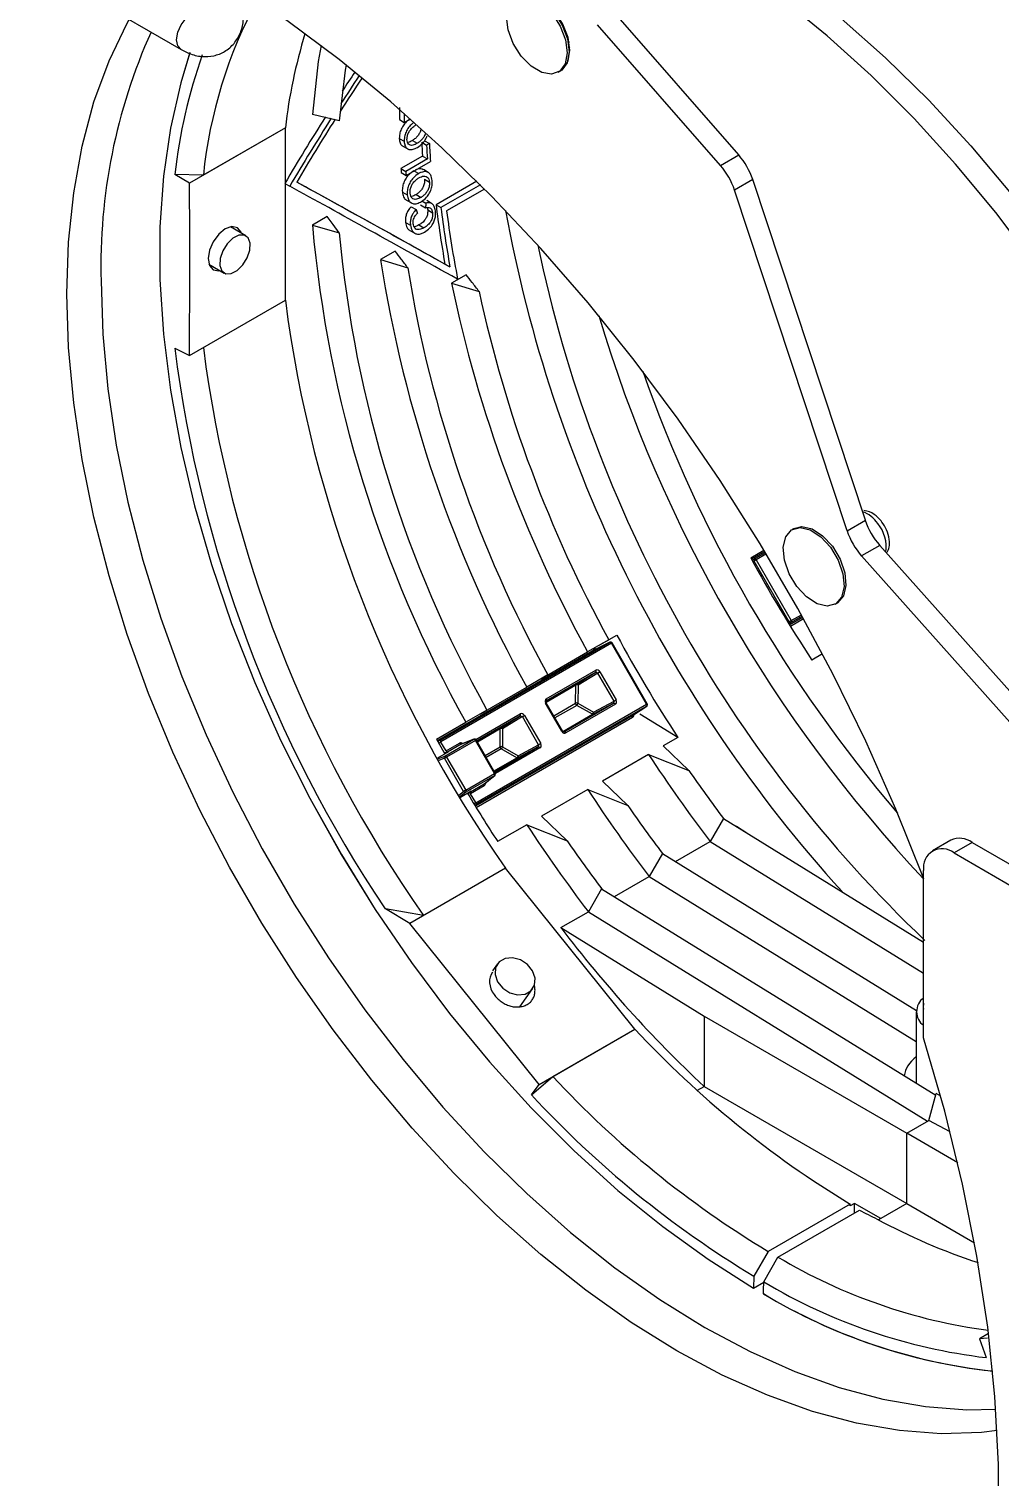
# Model space of a CAD drawing. Extents: x 16.5 to 113.1, y 4.4 to 84.5.
# Drawn here: x 74.306 to 77.126, y 61.073 to 65.276 of the extents above; entities that cross this region are included whole.
import ezdxf

# ---------------------------------------------------------------- set-up
doc = ezdxf.new("R2010")
doc.units = 0
doc.header["$MEASUREMENT"] = 0
doc.layers.add('OBJECT', color=7, linetype='CONTINUOUS')

msp = doc.modelspace()

# ---------------------------------------------------------------- linework, layer by layer
at = {"layer": 'OBJECT'}
for p, q in [((74.3058, 65.4718), (74.7478, 65.2167)), ((76.314, 64.8802), (75.9572, 65.2886)), ((76.367, 64.9108), (76.0101, 65.3192)), ((75.8713, 65.2394), (75.8742, 65.2411)), ((75.8749, 65.237), (75.872, 65.2358)), ((75.8431, 65.151), (75.8484, 65.154)), ((75.0504, 64.9895), (74.7723, 64.8289)), ((75.0504, 64.9895), (74.8122, 64.852)), ((75.0504, 64.9895), (75.0504, 64.9895)), ((75.0504, 64.489), (75.0504, 64.9895)), ((75.2071, 65.0101), (75.129, 65.0284)), ((75.3815, 65.0133), (75.3956, 65.0052)), ((75.3956, 65.0052), (75.4134, 65.0154)), ((75.4055, 65.0224), (75.4038, 65.0214)), ((75.3813, 64.959), (75.3955, 64.9508)), ((75.4195, 64.9528), (75.4337, 64.9446)), ((75.4465, 64.9475), (75.4607, 64.9393)), ((75.4547, 64.9522), (75.4688, 64.944)), ((75.4486, 64.9075), (75.3861, 64.8714)), ((75.3915, 64.9366), (75.4057, 64.9284)), ((75.4486, 64.9075), (75.4628, 64.8994)), ((75.4688, 64.944), (75.4607, 64.9393)), ((76.314, 64.8802), (76.367, 64.9108)), ((75.3861, 64.8714), (75.4003, 64.8632)), ((75.4628, 64.8994), (75.4003, 64.8632)), ((75.401, 64.8513), (75.4717, 64.8921)), ((75.4238, 64.8644), (75.4376, 64.8565)), ((75.4654, 64.8601), (75.4512, 64.8683)), ((74.7723, 64.8289), (74.7293, 64.8538)), ((74.8122, 64.852), (74.7293, 64.8538)), ((75.0491, 64.8283), (75.0633, 64.8201)), ((75.3868, 64.8595), (75.401, 64.8513)), ((75.4546, 64.8402), (75.4688, 64.832)), ((75.6063, 64.8342), (75.4881, 64.7661)), ((75.6168, 64.8238), (75.5024, 64.7578)), ((76.408, 64.8391), (76.355, 64.8085)), ((76.7348, 63.8503), (76.408, 64.8391)), ((75.3902, 64.8031), (75.4044, 64.7949)), ((75.4022, 64.7797), (75.4164, 64.7715)), ((75.4302, 64.7959), (75.4444, 64.7877)), ((75.4469, 64.7777), (75.4585, 64.771)), ((75.4752, 64.7698), (75.4609, 64.7781)), ((75.6287, 64.8118), (75.5188, 64.7484)), ((76.6818, 63.8197), (76.355, 64.8085)), ((75.4161, 64.7606), (75.4303, 64.7524)), ((75.4433, 64.7656), (75.4575, 64.7574)), ((75.4621, 64.7578), (75.4638, 64.7513)), ((75.4638, 64.7513), (75.4781, 64.7431)), ((75.4881, 64.7661), (75.5024, 64.7578)), ((74.9355, 64.6762), (74.8908, 64.702)), ((75.1714, 64.7319), (75.129, 64.7074)), ((75.129, 64.7074), (75.2071, 64.6845)), ((75.3993, 64.7151), (75.4136, 64.7068)), ((75.4385, 64.7075), (75.4529, 64.6993)), ((75.4118, 64.6916), (75.4262, 64.6834)), ((75.3694, 64.6313), (75.327, 64.6068)), ((74.8283, 64.5938), (74.873, 64.568)), ((75.327, 64.6068), (75.4061, 64.5833)), ((75.514, 64.594), (75.5285, 64.5856)), ((75.5753, 64.5631), (75.5329, 64.5386)), ((75.5329, 64.5386), (75.6132, 64.5144)), ((74.7723, 64.3284), (75.0504, 64.489)), ((74.7293, 64.3499), (74.7723, 64.3284)), ((76.5277, 63.8263), (76.5223, 63.8232)), ((76.6818, 63.8197), (76.7348, 63.8503)), ((76.777, 63.7772), (76.724, 63.7466)), ((77.4978, 62.9684), (76.777, 63.7772)), ((76.4019, 63.7416), (76.4404, 63.7638)), ((76.4431, 63.7594), (76.4044, 63.737)), ((76.4057, 63.7348), (76.4126, 63.7382)), ((76.4115, 63.7318), (76.4082, 63.7302)), ((76.5133, 63.5556), (76.4115, 63.7318)), ((76.4126, 63.7382), (76.4447, 63.7568)), ((76.4473, 63.7525), (76.4175, 63.7353)), ((76.4175, 63.7353), (76.5193, 63.559)), ((77.4449, 62.9378), (76.724, 63.7466)), ((76.6473, 63.6067), (76.6526, 63.6098)), ((76.5142, 63.5468), (76.5529, 63.5692)), ((76.5554, 63.5646), (76.517, 63.5424)), ((76.5193, 63.559), (76.549, 63.5762)), ((76.5514, 63.5718), (76.5194, 63.5533)), ((75.964, 63.4888), (76.013, 63.5171)), ((75.9706, 63.4926), (76.013, 63.5171)), ((76.5102, 63.5535), (76.5133, 63.5556)), ((76.5194, 63.5533), (76.5129, 63.5491)), ((75.9487, 63.474), (75.4923, 63.2105)), ((75.5004, 63.2117), (75.9931, 63.496)), ((75.998, 63.4931), (75.5019, 63.2067)), ((75.9894, 63.5035), (75.9282, 63.4681)), ((75.9931, 63.496), (75.9487, 63.474)), ((75.9706, 63.4926), (75.9894, 63.5035)), ((75.9932, 63.4961), (75.9931, 63.496)), ((76.0997, 63.3168), (75.998, 63.4931)), ((76.1016, 63.3179), (75.9998, 63.4942)), ((75.7938, 63.3905), (75.9282, 63.4681)), ((76.6106, 63.4623), (76.5792, 63.4442)), ((75.8127, 63.4014), (75.7514, 63.3661)), ((75.7938, 63.3905), (75.8127, 63.4014)), ((75.8082, 63.3319), (75.952, 63.4149)), ((75.952, 63.4091), (75.8082, 63.3262)), ((75.8946, 63.3737), (75.952, 63.4091)), ((75.9581, 63.4069), (75.9006, 63.3714)), ((75.9581, 63.4069), (75.952, 63.4091)), ((76.0051, 63.3254), (75.9581, 63.4069)), ((75.964, 63.4103), (76.0111, 63.3289)), ((75.6171, 63.2885), (75.7514, 63.3661)), ((75.8071, 63.3232), (75.8946, 63.3737)), ((75.8936, 63.3714), (75.8074, 63.3216)), ((75.893, 63.3191), (75.8936, 63.3714)), ((75.9006, 63.3714), (75.9, 63.3191)), ((75.6036, 63.0305), (76.0997, 63.3168)), ((76.0998, 63.3111), (75.6072, 63.0267)), ((75.8532, 63.2377), (75.8061, 63.3192)), ((75.855, 63.2388), (75.808, 63.3202)), ((75.8297, 63.2825), (75.893, 63.3191)), ((75.8966, 63.313), (75.8333, 63.2764)), ((75.8603, 63.236), (76.004, 63.319)), ((76.009, 63.3161), (75.8652, 63.2331)), ((75.9421, 63.2873), (75.8966, 63.313)), ((75.9, 63.3191), (75.9456, 63.2934)), ((76.004, 63.319), (75.9446, 63.287)), ((75.9456, 63.2934), (76.0051, 63.3254)), ((76.004, 63.319), (76.0051, 63.3254)), ((76.0586, 63.2838), (76.0998, 63.3111)), ((76.0587, 63.2839), (76.1, 63.3112)), ((76.1, 63.3112), (76.0998, 63.3111)), ((75.4898, 63.215), (75.5746, 63.264)), ((75.6359, 63.2994), (75.5746, 63.264)), ((75.6021, 63.0202), (76.0586, 63.2838)), ((75.6036, 63.2138), (75.7328, 63.2884)), ((76.0588, 63.2778), (75.6048, 63.0158)), ((75.7328, 63.2826), (75.6063, 63.2096)), ((75.6171, 63.2885), (75.6359, 63.2994)), ((75.6754, 63.2471), (75.7328, 63.2826)), ((75.7388, 63.2803), (75.6814, 63.2448)), ((75.7328, 63.2826), (75.7388, 63.2803)), ((75.7859, 63.1989), (75.7388, 63.2803)), ((75.7448, 63.2838), (75.7919, 63.2023)), ((75.8559, 63.2375), (75.9421, 63.2873)), ((75.9446, 63.287), (75.8571, 63.2365)), ((76.1902, 63.2197), (76.0801, 63.2877)), ((75.6073, 63.2079), (75.6754, 63.2471)), ((75.6744, 63.2449), (75.6081, 63.2066)), ((75.6738, 63.1925), (75.6744, 63.2449)), ((75.6814, 63.2448), (75.6808, 63.1925)), ((75.4935, 63.2082), (75.5004, 63.2117)), ((75.502, 63.2066), (75.496, 63.2036)), ((75.5004, 63.2117), (75.5019, 63.2067)), ((75.5019, 63.2067), (75.502, 63.2066)), ((75.517, 63.1806), (75.502, 63.2066)), ((75.5139, 63.1659), (75.598, 63.2145)), ((75.517, 63.1806), (75.5565, 63.2034)), ((75.5218, 63.1776), (75.517, 63.1806)), ((75.6028, 63.2115), (75.5186, 63.1629)), ((75.5613, 63.2004), (75.5218, 63.1776)), ((75.598, 63.2145), (75.5613, 63.2004)), ((75.5985, 63.2147), (75.5617, 63.2006)), ((75.598, 63.2145), (75.5985, 63.2147)), ((75.6582, 63.1155), (75.6028, 63.2115)), ((75.6601, 63.1166), (75.6046, 63.2125)), ((75.6306, 63.1676), (75.6738, 63.1925)), ((75.6774, 63.1864), (75.6341, 63.1615)), ((75.6584, 63.1195), (75.7848, 63.1925)), ((75.7898, 63.1896), (75.6606, 63.115)), ((75.7229, 63.1607), (75.6774, 63.1864)), ((75.6808, 63.1925), (75.7264, 63.1668)), ((75.7848, 63.1925), (75.7254, 63.1605)), ((75.7264, 63.1668), (75.7859, 63.1989)), ((75.7859, 63.1989), (75.7848, 63.1925)), ((76.1902, 63.2197), (76.1478, 63.1952)), ((76.2221, 63.124), (76.1478, 63.1952)), ((75.5242, 63.1784), (75.4925, 63.1601)), ((75.4937, 63.1579), (75.5139, 63.1659)), ((75.5127, 63.1594), (75.4964, 63.153)), ((75.515, 63.1749), (75.5124, 63.1739)), ((75.5681, 63.0634), (75.5127, 63.1594)), ((75.5242, 63.1784), (75.515, 63.1749)), ((75.5218, 63.1776), (75.515, 63.1749)), ((75.5186, 63.1629), (75.5741, 63.0669)), ((75.6566, 63.1225), (75.7229, 63.1607)), ((75.7254, 63.1605), (75.6574, 63.1212)), ((76.1054, 63.1707), (75.971, 63.0931)), ((76.1054, 63.1707), (76.2221, 63.124)), ((75.5741, 63.0669), (75.6582, 63.1155)), ((75.6584, 63.1099), (75.5743, 63.0613)), ((75.6279, 63.085), (75.6584, 63.1099)), ((75.6283, 63.0853), (75.6589, 63.1102)), ((75.6589, 63.1102), (75.6584, 63.1099)), ((75.5544, 63.0526), (75.5681, 63.0634)), ((75.5743, 63.0613), (75.5573, 63.0478)), ((75.5903, 63.0639), (75.5586, 63.0456)), ((75.5804, 63.056), (75.5827, 63.0577)), ((75.5903, 63.0639), (75.5827, 63.0577)), ((75.5827, 63.0577), (75.5884, 63.0623)), ((75.5884, 63.0623), (75.6279, 63.085)), ((75.5885, 63.0566), (75.5884, 63.0623)), ((75.6281, 63.0794), (75.5885, 63.0566)), ((75.6035, 63.0306), (75.5885, 63.0566)), ((75.9286, 63.0686), (75.7943, 62.9911)), ((75.9286, 63.0686), (76.0453, 63.0219)), ((76.0453, 63.0219), (75.971, 63.0931)), ((75.598, 63.0269), (75.6035, 63.0306)), ((75.6072, 63.0267), (75.6007, 63.0225)), ((75.6035, 63.0306), (75.6036, 63.0305)), ((75.6072, 63.0267), (75.6036, 63.0305)), ((75.8685, 62.9199), (75.7943, 62.9911)), ((76.3226, 62.985), (76.2839, 62.9182)), ((76.3226, 62.985), (76.9039, 62.6259)), ((75.7518, 62.9666), (75.667, 62.9176)), ((75.7518, 62.9666), (75.8685, 62.9199)), ((76.3598, 62.962), (76.3609, 62.9626)), ((76.3609, 62.9626), (76.3908, 62.9428)), ((76.183, 62.8599), (76.2839, 62.9182)), ((76.2839, 62.9182), (76.9039, 62.5353)), ((76.9828, 62.9215), (76.9298, 62.8909)), ((77.0453, 62.9153), (76.9923, 62.8847)), ((76.9923, 62.8847), (77.1726, 62.7807)), ((77.0453, 62.9153), (77.2256, 62.8112)), ((76.1458, 62.8829), (76.1071, 62.8161)), ((76.1458, 62.8829), (76.883, 62.4276)), ((75.6901, 62.8404), (75.4119, 62.6798)), ((75.69, 62.8404), (75.4519, 62.7029)), ((76.0654, 62.3734), (75.6901, 62.8404)), ((76.0062, 62.7579), (76.1071, 62.8161)), ((76.1071, 62.8161), (76.8828, 62.3371)), ((76.9039, 62.3482), (76.9039, 62.8337)), ((75.969, 62.7809), (75.9304, 62.7141)), ((75.969, 62.7809), (76.9394, 62.1815)), ((75.4119, 62.6798), (75.3408, 62.722)), ((75.4519, 62.7029), (75.3408, 62.722)), ((75.7873, 62.2129), (75.4119, 62.6798)), ((75.8502, 62.6678), (75.9304, 62.7141)), ((75.9304, 62.7141), (76.9151, 62.1059)), ((75.8502, 62.6678), (76.2663, 62.4109)), ((75.6663, 62.5624), (75.6521, 62.5421)), ((75.7318, 62.4382), (75.7686, 62.4905)), ((76.8828, 62.4237), (76.8828, 62.2165)), ((76.2663, 62.4109), (76.8549, 62.0711)), ((76.2663, 62.4109), (76.2663, 62.2068)), ((75.7873, 62.2129), (76.0654, 62.3734)), ((75.8272, 62.2359), (76.0654, 62.3734)), ((76.0654, 62.3734), (76.0654, 62.3734)), ((75.765, 62.1823), (75.8272, 62.2359)), ((75.765, 62.1823), (75.7873, 62.2129)), ((76.2469, 62.1956), (76.2663, 62.2068)), ((76.2663, 62.2068), (76.8549, 61.867)), ((76.9194, 62.1084), (76.9406, 62.1859)), ((76.9536, 62.179), (76.9406, 62.1859)), ((76.8549, 62.0711), (76.9194, 62.1084)), ((76.9811, 62.0752), (76.9194, 62.1084)), ((77.0031, 61.9855), (76.8549, 62.0711)), ((76.8549, 61.867), (76.8549, 62.0711)), ((76.6909, 61.8652), (76.4527, 61.7277)), ((76.481, 61.7114), (76.7175, 61.8479)), ((76.6911, 61.8602), (76.6909, 61.8652)), ((76.7036, 61.8674), (76.6911, 61.8602)), ((76.7036, 61.8399), (76.7036, 61.8674)), ((76.7796, 61.8235), (76.7036, 61.8674)), ((76.8549, 61.867), (76.7727, 61.8195)), ((76.8549, 61.867), (77.0519, 61.7532)), ((76.4527, 61.7277), (76.4113, 61.656)), ((76.4396, 61.6397), (76.481, 61.7114)), ((76.4113, 61.656), (76.4103, 61.6216)), ((76.4103, 61.6216), (76.4396, 61.6385)), ((76.4103, 61.6216), (76.4103, 61.6216)), ((76.4386, 61.6052), (76.4386, 61.6053)), ((77.0927, 61.4895), (77.0665, 61.4744)), ((77.0898, 61.4764), (77.0665, 61.4744)), ((77.0665, 61.4744), (77.086, 61.4197))]:
    msp.add_line(p, q, dxfattribs=at)
at = {"layer": 'OBJECT', "flags": 128}
for points in [[(77.9915, 62.4551), (77.9866, 62.6109), (77.9719, 62.7716), (77.9476, 62.9361), (77.9136, 63.1038), (77.8703, 63.2735), (77.8179, 63.4444), (77.7566, 63.6156), (77.6868, 63.786), (77.6089, 63.9549), (77.5232, 64.1213), (77.4303, 64.2842), (77.3307, 64.4427), (77.2249, 64.5961), (77.1134, 64.7434), (76.997, 64.8839), (76.8762, 65.0168), (76.7517, 65.1413), (76.6242, 65.2569), (76.4943, 65.3627), (76.3628, 65.4584), (76.2304, 65.5433), (76.0978, 65.617), (75.9733, 65.6759)], [(76.9045, 62.8089), (76.9025, 62.8143), (76.8235, 63.0121), (76.7364, 63.2086), (76.6414, 63.4029), (76.5389, 63.5943), (76.4294, 63.782), (76.3133, 63.9653), (76.191, 64.1434), (76.063, 64.3155), (75.9299, 64.4811), (75.7922, 64.6394), (75.6505, 64.7898), (75.5052, 64.9317), (75.3571, 65.0645), (75.2067, 65.1877), (75.0546, 65.3007), (74.9252, 65.3881)], [(75.6922, 65.3115), (75.6979, 65.3431), (75.7136, 65.3645), (75.7374, 65.3732), (75.7663, 65.3682), (75.797, 65.35), (75.8257, 65.3209), (75.849, 65.2844), (75.864, 65.2448), (75.869, 65.2069), (75.8633, 65.1754), (75.8476, 65.154), (75.8238, 65.1452), (75.7949, 65.1503), (75.7642, 65.1684), (75.7355, 65.1975), (75.7122, 65.2341), (75.6972, 65.2737), (75.6922, 65.3115)], [(75.7234, 65.3706), (75.7427, 65.3763), (75.7717, 65.3713), (75.8024, 65.3531), (75.8311, 65.324), (75.8543, 65.2874), (75.8694, 65.2479), (75.8743, 65.21), (75.8686, 65.1785), (75.8529, 65.1571), (75.8484, 65.154)], [(75.8769, 65.2148), (75.8716, 65.252), (75.8566, 65.2908), (75.8336, 65.3264), (75.8053, 65.3546), (75.7752, 65.372), (75.7469, 65.3764), (75.7468, 65.3764)], [(74.7348, 65.2453), (74.7382, 65.2668), (74.7478, 65.2889), (74.7621, 65.3082), (74.779, 65.3219), (74.7959, 65.3277), (74.8049, 65.3271)], [(74.4159, 64.5073), (74.4209, 64.6573), (74.4357, 64.8007), (74.4603, 64.9367), (74.4946, 65.0647), (74.5383, 65.1838), (74.5913, 65.2934), (74.5971, 65.3037)], [(76.6648, 65.3066), (76.7933, 65.1927), (76.9189, 65.0694), (77.0408, 64.9376), (77.1584, 64.7979), (77.2711, 64.6511), (77.3781, 64.4981), (77.479, 64.3397), (77.5731, 64.1767), (77.6598, 64.0102), (77.7389, 63.841), (77.8096, 63.67), (77.8718, 63.4983), (77.925, 63.3268), (77.9689, 63.1564), (78.0034, 62.9881), (78.0281, 62.8229), (78.043, 62.6616), (78.048, 62.5052)], [(74.7478, 65.2167), (74.7382, 65.2277), (74.7348, 65.2453)], [(74.7735, 65.2077), (74.7465, 65.1203), (74.7165, 64.9885), (74.6963, 64.8488), (74.6862, 64.702), (74.6862, 64.5489), (74.6963, 64.3905), (74.7165, 64.2276), (74.7465, 64.0611), (74.7863, 63.8921), (74.8356, 63.7216), (74.8942, 63.5504), (74.9616, 63.3797), (75.0375, 63.2104), (75.1215, 63.0434), (75.213, 62.8799), (75.3116, 62.7206), (75.4167, 62.5666), (75.5275, 62.4187), (75.6437, 62.2778), (75.7643, 62.1447), (75.8888, 62.0202), (76.0164, 61.905), (76.1463, 61.7998), (76.2779, 61.7051), (76.4103, 61.6216)], [(74.7735, 65.2076), (74.7466, 65.1202), (74.7165, 64.9885), (74.6964, 64.8488), (74.6863, 64.702), (74.6863, 64.5489), (74.6964, 64.3905), (74.7165, 64.2275), (74.7466, 64.0611), (74.7864, 63.8921), (74.8357, 63.7216), (74.8942, 63.5504), (74.9616, 63.3797), (75.0375, 63.2104), (75.1215, 63.0435), (75.2131, 62.8799), (75.3116, 62.7207), (75.4167, 62.5666), (75.5276, 62.4188), (75.6437, 62.2779), (75.7643, 62.1448), (75.8888, 62.0203), (76.0164, 61.9051), (76.1463, 61.7998), (76.2779, 61.7052), (76.4103, 61.6216)], [(75.154, 65.2281), (75.1462, 65.1818), (75.129, 65.0284)], [(75.8652, 65.1714), (75.8716, 65.1836), (75.8769, 65.2148)], [(75.8742, 65.2175), (75.8759, 65.2209), (75.8766, 65.2226)], [(75.2266, 65.172), (75.2241, 65.1568), (75.2071, 65.0101)], [(74.9234, 64.6832), (74.9219, 64.6871), (74.9111, 64.6995), (74.895, 64.7027), (74.8759, 64.696), (74.8568, 64.6806), (74.8406, 64.6588), (74.8298, 64.6339), (74.826, 64.6097)], [(75.2071, 64.6845), (75.189, 64.7085), (75.1714, 64.7319)], [(74.8687, 64.632), (74.8613, 64.6098), (74.8605, 64.5894), (74.8663, 64.574), (74.8779, 64.5659), (74.8935, 64.5664), (74.9107, 64.5754), (74.9269, 64.5915), (74.9397, 64.6122), (74.9471, 64.6345), (74.9479, 64.6548), (74.9421, 64.6702), (74.9305, 64.6783), (74.9149, 64.6778), (74.8977, 64.6688), (74.8815, 64.6528), (74.8687, 64.632)], [(74.826, 64.6097), (74.8298, 64.5898), (74.8406, 64.5774), (74.8568, 64.5743), (74.8609, 64.5749)], [(74.5153, 64.5446), (74.5202, 64.3904), (74.5349, 64.2315), (74.5592, 64.0686), (74.5932, 63.9027), (74.6365, 63.7348), (74.6889, 63.5657), (74.7502, 63.3964), (74.82, 63.2279), (74.8979, 63.0611), (74.9834, 62.897), (75.0761, 62.7364), (75.1755, 62.5802), (75.2811, 62.4294), (75.3921, 62.2847), (75.508, 62.147), (75.6282, 62.0171), (75.752, 61.8956), (75.8787, 61.7833), (76.0075, 61.6807), (76.1379, 61.5885), (76.2689, 61.5072), (76.4, 61.4372), (76.5303, 61.379), (76.6591, 61.3327), (76.7858, 61.2988), (76.9096, 61.2774), (77.0298, 61.2685), (77.114, 61.27)], [(77.1178, 61.2077), (77.0724, 61.2026), (76.9553, 61.1988), (76.8339, 61.2077), (76.7089, 61.2293), (76.581, 61.2636), (76.4509, 61.3103), (76.3193, 61.3691), (76.1869, 61.4398), (76.0546, 61.5219), (75.923, 61.615), (75.7928, 61.7186), (75.6649, 61.832), (75.5399, 61.9547), (75.4185, 62.0859), (75.3014, 62.225), (75.1893, 62.3711), (75.0827, 62.5234), (74.9823, 62.6811), (74.8887, 62.8434), (74.8023, 63.0091), (74.7236, 63.1776), (74.6532, 63.3478), (74.5913, 63.5187), (74.5383, 63.6895), (74.4946, 63.8591), (74.4603, 64.0266), (74.4357, 64.1911), (74.4209, 64.3516), (74.4159, 64.5073)], [(76.6336, 63.7719), (76.6559, 63.7346), (76.6696, 63.695), (76.673, 63.6578), (76.6659, 63.6274), (76.6489, 63.6077), (76.6242, 63.6008), (76.5948, 63.6078), (76.5642, 63.6276), (76.536, 63.658), (76.5137, 63.6953), (76.5001, 63.7349), (76.4966, 63.7722), (76.5038, 63.8025), (76.5207, 63.8222), (76.5454, 63.8291), (76.5749, 63.8221), (76.6055, 63.8023), (76.6336, 63.7719)], [(76.5277, 63.8263), (76.5507, 63.8321), (76.5802, 63.8252), (76.6108, 63.8053), (76.639, 63.7749)], [(76.639, 63.7749), (76.6612, 63.7377), (76.6749, 63.6981), (76.6784, 63.6608), (76.6712, 63.6305), (76.6542, 63.6107), (76.6526, 63.6098)], [(76.4175, 63.7353), (76.4168, 63.7349), (76.416, 63.7344), (76.4152, 63.7339), (76.4143, 63.7335), (76.4135, 63.733), (76.4127, 63.7326), (76.4121, 63.7322), (76.4115, 63.7318)], [(76.4175, 63.7353), (76.417, 63.7361), (76.4164, 63.7368), (76.4157, 63.7374), (76.4151, 63.7379), (76.4144, 63.7382), (76.4137, 63.7384), (76.4131, 63.7384), (76.4126, 63.7382)], [(76.5193, 63.559), (76.5185, 63.5586), (76.5177, 63.5582), (76.5169, 63.5577), (76.5161, 63.5572), (76.5153, 63.5567), (76.5145, 63.5563), (76.5138, 63.5559), (76.5133, 63.5556)], [(76.5194, 63.5533), (76.5198, 63.5537), (76.5201, 63.5542), (76.5203, 63.5549), (76.5203, 63.5556), (76.5202, 63.5565), (76.52, 63.5573), (76.5197, 63.5582), (76.5193, 63.559)], [(75.9437, 63.4771), (75.9442, 63.4763), (75.9448, 63.4755), (75.9455, 63.4749), (75.9462, 63.4744), (75.9469, 63.474), (75.9475, 63.4738), (75.9482, 63.4738), (75.9487, 63.474)], [(75.9931, 63.496), (75.9936, 63.4962), (75.9942, 63.4962), (75.9949, 63.496), (75.9955, 63.4957), (75.9962, 63.4952), (75.9968, 63.4946), (75.9974, 63.4939), (75.998, 63.4931)], [(75.9998, 63.4942), (75.9997, 63.4941), (75.9995, 63.494), (75.9991, 63.4938), (75.9986, 63.4935), (75.998, 63.4931)], [(75.952, 63.4091), (75.9524, 63.4095), (75.9528, 63.41), (75.9529, 63.4107), (75.953, 63.4114), (75.9529, 63.4123), (75.9527, 63.4131), (75.9524, 63.414), (75.952, 63.4149)], [(75.9581, 63.4069), (75.9586, 63.4072), (75.9593, 63.4076), (75.96, 63.408), (75.9608, 63.4085), (75.9617, 63.409), (75.9625, 63.4094), (75.9633, 63.4099), (75.964, 63.4103)], [(75.8061, 63.3192), (75.8068, 63.3195), (75.8073, 63.3198), (75.8077, 63.32), (75.8079, 63.3202), (75.808, 63.3202)], [(75.8082, 63.3262), (75.8087, 63.3265), (75.809, 63.327), (75.8092, 63.3277), (75.8092, 63.3285), (75.8092, 63.3293), (75.809, 63.3302), (75.8086, 63.331), (75.8082, 63.3319)], [(76.009, 63.3161), (76.0085, 63.3169), (76.0079, 63.3177), (76.0072, 63.3183), (76.0065, 63.3187), (76.0058, 63.3191), (76.0052, 63.3192), (76.0046, 63.3192), (76.004, 63.319)], [(76.0051, 63.3254), (76.0056, 63.3257), (76.0063, 63.3261), (76.0071, 63.3266), (76.0079, 63.327), (76.0087, 63.3275), (76.0095, 63.328), (76.0103, 63.3284), (76.0111, 63.3289)], [(76.0998, 63.3111), (76.1002, 63.3115), (76.1005, 63.312), (76.1007, 63.3127), (76.1008, 63.3134), (76.1007, 63.3143), (76.1005, 63.3151), (76.1002, 63.316), (76.0997, 63.3168)], [(75.7328, 63.2826), (75.7332, 63.283), (75.7336, 63.2835), (75.7337, 63.2842), (75.7338, 63.2849), (75.7337, 63.2857), (75.7335, 63.2866), (75.7332, 63.2875), (75.7328, 63.2884)], [(75.7388, 63.2803), (75.7394, 63.2806), (75.7401, 63.281), (75.7408, 63.2815), (75.7416, 63.2819), (75.7425, 63.2824), (75.7433, 63.2829), (75.7441, 63.2834), (75.7448, 63.2838)], [(76.0588, 63.2778), (76.0583, 63.2787), (76.0579, 63.2796), (76.0577, 63.2805), (76.0576, 63.2814), (76.0576, 63.2821), (76.0578, 63.2828), (76.0581, 63.2834), (76.0586, 63.2838)], [(75.8532, 63.2377), (75.8538, 63.2381), (75.8543, 63.2384), (75.8547, 63.2386), (75.8549, 63.2387), (75.855, 63.2388)], [(75.8652, 63.2331), (75.8647, 63.2339), (75.8641, 63.2347), (75.8634, 63.2353), (75.8628, 63.2357), (75.8621, 63.2361), (75.8614, 63.2362), (75.8608, 63.2362), (75.8603, 63.236)], [(75.4898, 63.215), (75.5106, 63.1771), (75.5124, 63.1739)], [(75.6046, 63.2125), (75.6046, 63.2125), (75.6043, 63.2124), (75.604, 63.2121), (75.6034, 63.2118), (75.6028, 63.2115)], [(75.7848, 63.1925), (75.7854, 63.1927), (75.786, 63.1927), (75.7866, 63.1925), (75.7873, 63.1922), (75.788, 63.1917), (75.7887, 63.1911), (75.7893, 63.1904), (75.7898, 63.1896)], [(75.7859, 63.1989), (75.7864, 63.1992), (75.7871, 63.1996), (75.7879, 63.2), (75.7887, 63.2005), (75.7895, 63.201), (75.7903, 63.2014), (75.7911, 63.2019), (75.7919, 63.2023)], [(75.5186, 63.1629), (75.5179, 63.1625), (75.5171, 63.162), (75.5163, 63.1615), (75.5154, 63.161), (75.5146, 63.1606), (75.5139, 63.1601), (75.5132, 63.1598), (75.5127, 63.1594)], [(75.6582, 63.1155), (75.6589, 63.1159), (75.6594, 63.1162), (75.6598, 63.1164), (75.66, 63.1165), (75.6601, 63.1166)], [(75.5741, 63.0669), (75.5733, 63.0665), (75.5725, 63.066), (75.5717, 63.0655), (75.5709, 63.0651), (75.5701, 63.0646), (75.5693, 63.0642), (75.5686, 63.0638), (75.5681, 63.0634)], [(75.7464, 62.4748), (75.7636, 62.4847), (75.7738, 62.501), (75.7755, 62.5212), (75.7683, 62.5422), (75.7533, 62.5608), (75.7329, 62.5741), (75.7102, 62.5802), (75.6885, 62.5781), (75.6713, 62.5682), (75.6611, 62.5519), (75.6595, 62.5317), (75.6667, 62.5107), (75.6816, 62.4921), (75.702, 62.4788), (75.7247, 62.4727), (75.7464, 62.4748)], [(76.9039, 62.4489), (76.903, 62.4361), (76.9039, 62.4312)], [(76.9039, 59.9305), (76.9656, 60.0726), (77.0173, 60.2245), (77.0589, 60.3856), (77.0903, 60.5554), (77.1113, 60.7331), (77.1218, 60.9179), (77.1218, 61.1093), (77.1113, 61.3063), (77.0903, 61.5082), (77.0589, 61.7142), (77.0173, 61.9234), (76.9656, 62.135), (76.9039, 62.3482)], [(76.4386, 61.6053), (76.4389, 61.6157), (76.4396, 61.6397)]]:
    msp.add_lwpolyline(points, dxfattribs=at)
at = {"layer": 'OBJECT'}
for centre, radius, start, end in [((74.5263, 62.5911), 4.1064, 32.0168, 50.8709), ((76.1623, 64.7145), 1.357, 151.6115, 174.1866), ((76.1731, 64.5878), 1.6584, 155.8141, 181.4914), ((76.5839, 64.8125), 1.5436, 163.0417, 173.4168), ((76.2737, 64.6812), 1.554, 160.4448, 173.6235), ((77.6717, 65.0201), 2.2902, 179.2866, 180.1705), ((77.678, 65.012), 2.2824, 179.5215, 180.1706), ((77.9757, 65.0622), 2.5318, 182.5956, 183.5013), ((77.9727, 65.0541), 2.5146, 182.6168, 183.5289), ((77.9898, 65.0593), 2.5236, 182.618, 183.7989), ((76.2071, 64.7719), 0.2118, 18.4918, 40.9838), ((77.9584, 65.0287), 2.5771, 183.4993, 183.7656), ((77.9526, 65.0206), 2.5572, 183.5273, 183.7957), ((76.1542, 64.7413), 0.2118, 18.4918, 40.9838), ((78.4388, 65.1208), 2.9719, 186.8556, 190.211), ((78.4341, 65.113), 2.9531, 186.9089, 190.2889), ((78.4967, 65.1286), 3.0021, 187.2756, 191.1072), ((79.6369, 65.47), 4.0122, 190.3508, 222.2514), ((78.7254, 65.0274), 3.6106, 185.0836, 209.2342), ((78.6894, 65.0036), 3.4969, 185.2354, 209.1667), ((79.584, 65.4438), 3.8828, 191.8094, 226.4259), ((79.0368, 65.1828), 3.7543, 188.8256, 208.9415), ((79.0004, 65.1589), 3.6401, 189.0984, 208.8697), ((79.3126, 65.3261), 3.8608, 191.7691, 208.7665), ((78.7191, 64.964), 3.6993, 187.378, 215.0331), ((79.2753, 65.302), 3.7458, 192.1379, 208.6943), ((79.8953, 65.6257), 4.1084, 196.7105, 223.2727), ((78.4636, 64.8239), 3.7643, 187.234, 213.9427), ((78.481, 64.8265), 3.6993, 187.378, 215.0331), ((79.8793, 65.6165), 4.0189, 199.3825, 220.6121), ((76.6979, 63.7934), 0.0867, 32.998, 70.7079), ((76.8824, 63.8868), 0.2116, 198.4847, 221.5154), ((76.9354, 63.9174), 0.2116, 198.4847, 221.5154), ((76.6917, 63.773), 0.1039, 351.4773, 40.5937), ((80.1271, 65.7596), 4.2366, 208.4448, 213.1282), ((76.4154, 63.7345), 0.0047, 126.8564, 213.9685), ((79.7382, 65.535), 4.2366, 208.4448, 213.1282), ((76.5175, 63.5576), 0.00471, 206.0315, 293.1374), ((75.9955, 63.4917), 0.005, 30, 116.4571), ((75.8961, 63.3716), 0.00254, 127.2657, 185.3822), ((75.8971, 63.3645), 0.00778, 62.9541, 116.6289), ((75.8964, 63.3694), 0.00465, 25.2842, 113.1766), ((75.8965, 63.3121), 0.00778, 62.9475, 116.6354), ((75.9007, 63.3194), 0.00768, 182.604, 237.3989), ((75.8923, 63.3195), 0.00778, 303.3591, 357.0549), ((76.9536, 61.8396), 1.7063, 119.9572, 120.0281), ((76.0972, 63.3154), 0.005, 303.554, 30), ((75.9379, 63.2938), 0.00778, 303.3591, 357.0569), ((75.9436, 63.2894), 0.00254, 234.6136, 292.748), ((75.9418, 63.2907), 0.00465, 306.8204, 34.7195), ((75.6769, 63.2451), 0.00254, 127.2657, 185.3822), ((75.6779, 63.2379), 0.00778, 62.9566, 116.6263), ((75.6772, 63.2429), 0.00465, 25.2878, 113.173), ((75.5609, 63.2051), 0.00469, 200.9641, 274.7968), ((75.5984, 63.2098), 0.00469, 20.9688, 94.8004), ((75.6003, 63.21), 0.005, 30, 110.949), ((75.6773, 63.1856), 0.00778, 62.9501, 116.6329), ((75.6815, 63.1929), 0.00768, 182.604, 237.3989), ((75.6731, 63.1929), 0.00778, 303.3617, 357.0523), ((75.5168, 63.162), 0.00487, 126.9212, 211.7), ((75.5143, 63.1612), 0.00469, 20.9688, 94.8004), ((75.7187, 63.1672), 0.00778, 303.3616, 357.0543), ((75.7244, 63.1628), 0.00254, 234.6136, 292.748), ((75.7226, 63.1642), 0.00465, 306.824, 34.7159), ((79.5688, 65.4301), 4.1352, 213.1193, 217.4048), ((75.6546, 63.1125), 0.00469, 325.2067, 39.0309), ((75.6557, 63.1141), 0.005, 309.0623, 30), ((79.4953, 65.3851), 3.9783, 214.6365, 217.1068), ((75.5724, 63.0658), 0.00487, 208.2976, 293.0762), ((75.5704, 63.064), 0.00469, 325.2067, 39.0309), ((79.2064, 65.2276), 4.2265, 210.9182, 213.1307), ((75.6317, 63.0824), 0.00469, 145.2072, 219.0304), ((79.392, 65.3281), 4.1352, 213.1193, 217.4048), ((79.3185, 65.283), 3.9783, 214.6365, 217.1068), ((79.2152, 65.226), 4.1352, 213.1193, 217.4048), ((77.0087, 62.8642), 0.0629, 54.3822, 114.3072), ((79.1418, 65.181), 3.9783, 214.6365, 217.1068), ((76.9578, 62.8424), 0.0546, 50.7965, 189.214), ((78.8181, 64.9275), 3.7301, 217.2849, 226.8354), ((76.9334, 62.4237), 0.0498, 126.2621, 233.7378), ((78.1828, 64.3405), 2.8901, 222.8926, 238.9217), ((77.9446, 64.203), 2.8901, 222.8926, 238.9217), ((77.9427, 64.1967), 2.9665, 222.7695, 238.9217), ((77.6308, 63.4224), 1.8181, 241.6947, 251.7747), ((77.3055, 63.0977), 1.6129, 239.2564, 262.3737), ((77.2795, 63.0479), 1.6397, 239.1884, 263.2227), ((77.2813, 63.0042), 1.6331, 238.9357, 263.7947), ((77.2819, 63.0056), 1.6347, 238.9427, 263.6844)]:
    msp.add_arc(centre, radius, start, end, dxfattribs=at)
for centre, major_axis, ratio, start_param, end_param in [((76.8018, 63.8399), (1.769, 2.9939), 0.57051, 1.473707, 1.507335), ((76.7815, 63.8282), (1.769, 2.9939), 0.57051, 1.467382, 1.495404), ((76.7815, 63.8282), (1.7836, 3.0186), 0.57051, 1.467546, 1.486534), ((76.7815, 63.8282), (1.7836, 3.0186), 0.57051, 1.512096, 1.576576), ((76.7815, 63.8282), (1.769, 2.9939), 0.57051, 1.510121, 1.576576), ((76.8018, 63.8399), (1.769, 2.9939), 0.57051, 1.515002, 1.576576), ((76.7815, 63.8282), (2.459, -1.3862), 0.010107, 2.100644, 2.350138), ((76.8018, 63.8399), (2.459, -1.3862), 0.010107, 2.120763, 2.350138), ((76.8018, 63.8399), (2.4793, -1.3976), 0.010107, 2.122669, 2.342102), ((77.0848, 64.0033), (-1.5378, 1.9114), 0.445009, 0.849092, 0.854949), ((77.2144, 64.0781), (-0.6499, 2.3857), 0.687504, 1.09613, 1.101986), ((75.957, 63.4062), (-0.005, 0.00866), 0.816474, 4.713188, 6.283679), ((75.8132, 63.3232), (-0.00501, 0.00866), 0.816474, 6.282461, 7.852953), ((76.004, 63.3248), (-0.00501, 0.00866), 0.816474, 3.140869, 4.71136), ((75.7378, 63.2797), (-0.005, 0.00866), 0.816474, 4.713188, 6.283679), ((75.8602, 63.2418), (-0.005, 0.00866), 0.816474, 1.571595, 3.142087), ((75.5615, 63.1947), (-0.00496, 0.00873), 0.813845, 5.16632, 6.289039), ((75.7848, 63.1982), (-0.00501, 0.00866), 0.816474, 3.140869, 4.71136), ((75.623, 63.0881), (-0.00508, 0.00866), 0.813844, 3.135513, 4.258465), ((75.7095, 62.4984), (0.0577, -0.0405), 0.788642, 3.141774, 4.288949), ((77.0078, 62.2303), (0.16, -0.005), 0.597073, 2.486174, 3.113225), ((76.7028, 63.7828), (-1.2437, 2.0065), 0.597167, 2.346035, 2.375705)]:
    msp.add_ellipse(centre, major_axis=major_axis, ratio=ratio, start_param=start_param, end_param=end_param, dxfattribs=at)
for points, knots in [([(74.7478, 65.2167), (74.7554, 65.2127), (74.7745, 65.2028), (74.8066, 65.1952), (74.8425, 65.1969), (74.8757, 65.2099), (74.9026, 65.2332), (74.9206, 65.2639), (74.9288, 65.2941), (74.9296, 65.3141), (74.9299, 65.3219)], [0, 0, 0, 0, 0.095827, 0.239923, 0.374678, 0.506219, 0.644612, 0.777364, 0.913628, 1, 1, 1, 1]), ([(75.4093, 65.0131), (75.4066, 65.0112), (75.4004, 65.0068), (75.3917, 64.9956), (75.385, 64.9821), (75.3816, 64.9693), (75.3814, 64.9621), (75.3813, 64.959)], [0, 0, 0, 0, 0.1700238, 0.3954224, 0.621693, 0.83773, 1, 1, 1, 1]), ([(75.4215, 65.0034), (75.4195, 65.0019), (75.4139, 64.9979), (75.4059, 64.9874), (75.3991, 64.9739), (75.3957, 64.9612), (75.3956, 64.9539), (75.3955, 64.9508)], [0, 0, 0, 0, 0.134214, 0.369337, 0.605366, 0.830724, 1, 1, 1, 1]), ([(75.4036, 64.9556), (75.4038, 64.9589), (75.4042, 64.9656), (75.4083, 64.9762), (75.4147, 64.9861), (75.4227, 64.9939), (75.4285, 64.9976), (75.4312, 64.9993)], [0, 0, 0, 0, 0.197152, 0.395804, 0.573791, 0.801912, 1, 1, 1, 1]), ([(75.3813, 64.959), (75.3818, 64.9544), (75.3828, 64.9459), (75.3872, 64.9388), (75.3909, 64.9374), (75.3918, 64.937)], [0, 0, 0, 0, 0.474726, 0.872919, 1, 1, 1, 1]), ([(75.3955, 64.9508), (75.396, 64.9462), (75.3968, 64.9376), (75.4029, 64.9294), (75.4112, 64.9256), (75.422, 64.9266), (75.4298, 64.9306), (75.434, 64.9328)], [0, 0, 0, 0, 0.219177, 0.403022, 0.586408, 0.776679, 1, 1, 1, 1]), ([(75.4337, 64.9446), (75.4293, 64.9423), (75.4224, 64.9387), (75.4134, 64.9381), (75.4082, 64.9415), (75.4045, 64.9473), (75.4039, 64.9528), (75.4036, 64.9556)], [0, 0, 0, 0, 0.308801, 0.483178, 0.659204, 0.8234, 1, 1, 1, 1]), ([(75.4195, 64.9528), (75.415, 64.9501), (75.4101, 64.9472), (75.4057, 64.9471), (75.4053, 64.9471)], [0, 0, 0, 0, 0.910521, 1, 1, 1, 1]), ([(75.444, 64.9841), (75.443, 64.9811), (75.441, 64.9749), (75.4353, 64.966), (75.4279, 64.9582), (75.4224, 64.9546), (75.4195, 64.9528)], [0, 0, 0, 0, 0.224111, 0.460031, 0.718576, 1, 1, 1, 1]), ([(75.457, 64.9729), (75.4564, 64.9709), (75.4547, 64.9658), (75.4494, 64.9578), (75.4421, 64.95), (75.4366, 64.9465), (75.4337, 64.9446)], [0, 0, 0, 0, 0.160783, 0.41596, 0.69562, 1, 1, 1, 1]), ([(75.434, 64.9328), (75.4393, 64.9365), (75.4481, 64.9429), (75.4579, 64.9556), (75.4611, 64.9632), (75.4623, 64.9661)], [0, 0, 0, 0, 0.473444, 0.800563, 1, 1, 1, 1]), ([(75.4234, 64.8647), (75.4181, 64.861), (75.4092, 64.8549), (75.3986, 64.8409), (75.3925, 64.827), (75.3898, 64.8139), (75.3901, 64.8064), (75.3902, 64.8031)], [0, 0, 0, 0, 0.286942, 0.480071, 0.673925, 0.859439, 1, 1, 1, 1]), ([(75.451, 64.868), (75.4486, 64.869), (75.4427, 64.8716), (75.4345, 64.8701), (75.4294, 64.8676), (75.4286, 64.8672)], [0, 0, 0, 0, 0.3709774, 0.8964735, 1, 1, 1, 1]), ([(75.477, 64.8368), (75.4759, 64.8423), (75.4741, 64.8518), (75.4667, 64.8602), (75.4571, 64.8632), (75.4469, 64.8614), (75.4401, 64.8578), (75.4376, 64.8565)], [0, 0, 0, 0, 0.262277, 0.446722, 0.631788, 0.861168, 1, 1, 1, 1]), ([(74.7723, 64.3284), (74.7726, 64.4746), (74.773, 64.6416), (74.7724, 64.8081), (74.7723, 64.8289)], [0, 0, 0, 0, 0.8750052, 1, 1, 1, 1]), ([(75.4376, 64.8565), (75.4323, 64.8528), (75.4234, 64.8467), (75.4128, 64.8327), (75.4067, 64.8188), (75.404, 64.8057), (75.4043, 64.7982), (75.4044, 64.7949)], [0, 0, 0, 0, 0.286931, 0.480053, 0.673901, 0.859418, 1, 1, 1, 1]), ([(75.4126, 64.7997), (75.4126, 64.8032), (75.4125, 64.8101), (75.4161, 64.821), (75.4222, 64.8312), (75.43, 64.8391), (75.4358, 64.8427), (75.4384, 64.8444)], [0, 0, 0, 0, 0.198554, 0.398608, 0.577484, 0.807087, 1, 1, 1, 1]), ([(75.4546, 64.8402), (75.4546, 64.8367), (75.4548, 64.8297), (75.4512, 64.8187), (75.4457, 64.8091), (75.4385, 64.8012), (75.433, 64.7977), (75.4302, 64.7959)], [0, 0, 0, 0, 0.204384, 0.4107, 0.591993, 0.789361, 1, 1, 1, 1]), ([(75.4384, 64.8444), (75.4432, 64.8468), (75.4505, 64.8504), (75.4596, 64.8491), (75.4652, 64.8447), (75.468, 64.8384), (75.4686, 64.8337), (75.4688, 64.832)], [0, 0, 0, 0, 0.339308, 0.526148, 0.713275, 0.896421, 1, 1, 1, 1]), ([(75.4688, 64.832), (75.4689, 64.8285), (75.469, 64.8215), (75.4654, 64.8105), (75.4599, 64.8009), (75.4527, 64.793), (75.4472, 64.7895), (75.4444, 64.7877)], [0, 0, 0, 0, 0.204416, 0.410759, 0.592076, 0.789433, 1, 1, 1, 1]), ([(75.4456, 64.7754), (75.4508, 64.7791), (75.4596, 64.7856), (75.4697, 64.8003), (75.4754, 64.8147), (75.4775, 64.8273), (75.4771, 64.8342), (75.477, 64.8368)], [0, 0, 0, 0, 0.290428, 0.491361, 0.69301, 0.885747, 1, 1, 1, 1]), ([(75.3902, 64.8031), (75.391, 64.7983), (75.3925, 64.7895), (75.3976, 64.782), (75.4015, 64.7805), (75.4024, 64.7801)], [0, 0, 0, 0, 0.4780147, 0.8777521, 1, 1, 1, 1]), ([(75.4044, 64.7949), (75.4052, 64.79), (75.4067, 64.7811), (75.4136, 64.7724), (75.4225, 64.7684), (75.4336, 64.7693), (75.4414, 64.7732), (75.4456, 64.7754)], [0, 0, 0, 0, 0.221145, 0.406062, 0.590559, 0.780155, 1, 1, 1, 1]), ([(75.4444, 64.7877), (75.44, 64.7854), (75.4331, 64.7818), (75.4239, 64.7813), (75.4182, 64.785), (75.414, 64.7911), (75.4131, 64.7968), (75.4126, 64.7997)], [0, 0, 0, 0, 0.3080377, 0.4819536, 0.6575004, 0.8216459, 1, 1, 1, 1]), ([(75.4302, 64.7959), (75.4257, 64.7933), (75.4205, 64.7902), (75.4158, 64.7903), (75.4152, 64.7903)], [0, 0, 0, 0, 0.872331, 1, 1, 1, 1]), ([(75.4161, 64.7606), (75.4128, 64.7571), (75.407, 64.7508), (75.4013, 64.7385), (75.3986, 64.7264), (75.3991, 64.7189), (75.3993, 64.7151)], [0, 0, 0, 0, 0.289249, 0.522936, 0.756712, 1, 1, 1, 1]), ([(75.4303, 64.7524), (75.4271, 64.7489), (75.4213, 64.7425), (75.4156, 64.7303), (75.4129, 64.7181), (75.4134, 64.7106), (75.4136, 64.7068)], [0, 0, 0, 0, 0.289203, 0.522894, 0.756677, 1, 1, 1, 1]), ([(75.4219, 64.7109), (75.4217, 64.7141), (75.4214, 64.7195), (75.4239, 64.7277), (75.428, 64.735), (75.4317, 64.739), (75.4338, 64.7413)], [0, 0, 0, 0, 0.297318, 0.504628, 0.711731, 1, 1, 1, 1]), ([(75.4638, 64.7513), (75.4639, 64.7475), (75.4641, 64.7403), (75.4606, 64.7293), (75.4541, 64.7194), (75.4465, 64.7124), (75.4407, 64.7089), (75.4385, 64.7075)], [0, 0, 0, 0, 0.215946, 0.40972, 0.57529, 0.839088, 1, 1, 1, 1]), ([(75.4781, 64.7431), (75.4782, 64.7392), (75.4784, 64.732), (75.4749, 64.721), (75.4684, 64.7111), (75.4608, 64.7042), (75.455, 64.7006), (75.4529, 64.6993)], [0, 0, 0, 0, 0.21593, 0.409752, 0.575354, 0.839101, 1, 1, 1, 1]), ([(75.4546, 64.6868), (75.4598, 64.6905), (75.4686, 64.6966), (75.4786, 64.7095), (75.4844, 64.722), (75.4871, 64.7356), (75.4865, 64.7441), (75.4861, 64.7489)], [0, 0, 0, 0, 0.283362, 0.477128, 0.637068, 0.797346, 1, 1, 1, 1]), ([(75.4575, 64.7574), (75.4608, 64.7581), (75.4662, 64.7593), (75.4725, 64.7563), (75.4766, 64.751), (75.4776, 64.7458), (75.4781, 64.7431)], [0, 0, 0, 0, 0.334041, 0.54781, 0.761889, 1, 1, 1, 1]), ([(75.4861, 64.7489), (75.4853, 64.7533), (75.4838, 64.7613), (75.4776, 64.7691), (75.4691, 64.7728), (75.4623, 64.7717), (75.4585, 64.771)], [0, 0, 0, 0, 0.273935, 0.496636, 0.719281, 1, 1, 1, 1]), ([(75.3993, 64.7151), (75.4006, 64.7097), (75.4028, 64.7005), (75.4082, 64.6931), (75.4116, 64.692), (75.412, 64.6919)], [0, 0, 0, 0, 0.554392, 0.946365, 1, 1, 1, 1]), ([(75.4136, 64.7068), (75.4148, 64.7013), (75.4169, 64.6919), (75.4247, 64.6833), (75.4344, 64.6801), (75.4448, 64.6818), (75.4517, 64.6853), (75.4546, 64.6868)], [0, 0, 0, 0, 0.258136, 0.440698, 0.624027, 0.844472, 1, 1, 1, 1]), ([(75.4529, 64.6993), (75.4483, 64.6971), (75.4414, 64.6938), (75.4324, 64.6939), (75.4267, 64.6974), (75.4231, 64.7035), (75.4223, 64.7086), (75.4219, 64.7109)], [0, 0, 0, 0, 0.334268, 0.508086, 0.682467, 0.852459, 1, 1, 1, 1]), ([(75.4385, 64.7075), (75.4339, 64.705), (75.4291, 64.7023), (75.4245, 64.7025), (75.4243, 64.7025)], [0, 0, 0, 0, 0.95034, 1, 1, 1, 1]), ([(75.4061, 64.5833), (75.3997, 64.5916), (75.3875, 64.6076), (75.3753, 64.6236), (75.3694, 64.6313)], [0, 0, 0, 0, 0.519701, 1, 1, 1, 1]), ([(75.6132, 64.5144), (75.6064, 64.5231), (75.5938, 64.5393), (75.5811, 64.5556), (75.5753, 64.5631)], [0, 0, 0, 0, 0.536769, 1, 1, 1, 1]), ([(76.7991, 63.7582), (76.8009, 63.7628), (76.8055, 63.7742), (76.8048, 63.7963), (76.7976, 63.8217), (76.7851, 63.843), (76.7689, 63.8615), (76.7512, 63.875), (76.736, 63.8776), (76.7302, 63.8786)], [0, 0, 0, 0, 0.098677, 0.249289, 0.427096, 0.583899, 0.688019, 0.880806, 1, 1, 1, 1]), ([(75.9525, 63.4759), (75.952, 63.4763), (75.9507, 63.4774), (75.9482, 63.4781), (75.9459, 63.4781), (75.9447, 63.4775), (75.9444, 63.4774)], [0, 0, 0, 0, 0.1998, 0.538594, 0.87687, 1, 1, 1, 1]), ([(75.808, 63.3202), (75.8077, 63.3207), (75.8072, 63.3218), (75.807, 63.3234), (75.8071, 63.3247), (75.8076, 63.3257), (75.808, 63.326), (75.8082, 63.3261)], [0, 0, 0, 0, 0.181717, 0.36887, 0.557735, 0.759258, 1, 1, 1, 1]), ([(76.0588, 63.2778), (76.0595, 63.2784), (76.061, 63.2795), (76.0621, 63.2822), (76.0625, 63.2845), (76.0622, 63.2858), (76.0621, 63.2861)], [0, 0, 0, 0, 0.30711, 0.614208, 0.921577, 1, 1, 1, 1]), ([(75.8602, 63.236), (75.86, 63.2359), (75.8595, 63.2357), (75.8583, 63.2358), (75.857, 63.2365), (75.8558, 63.2375), (75.8552, 63.2384), (75.855, 63.2388)], [0, 0, 0, 0, 0.2541, 0.474298, 0.661026, 0.857257, 1, 1, 1, 1]), ([(75.6566, 62.4736), (75.6595, 62.4698), (75.6654, 62.4624), (75.6766, 62.4531), (75.689, 62.4456), (75.7023, 62.4403), (75.7159, 62.4375), (75.7293, 62.4372), (75.7418, 62.4395), (75.753, 62.4443), (75.7623, 62.4514), (75.7694, 62.4604), (75.774, 62.471), (75.7757, 62.4828), (75.7754, 62.4927), (75.7736, 62.4985), (75.773, 62.5001)], [0, 0, 0, 0, 0.074689, 0.149377, 0.224065, 0.298755, 0.373443, 0.44813, 0.522819, 0.597507, 0.672195, 0.746884, 0.821573, 0.89626, 0.97095, 1, 1, 1, 1])]:
    msp.add_open_spline(points, degree=3, knots=knots, dxfattribs=at)

doc.saveas('drawing.dxf')
